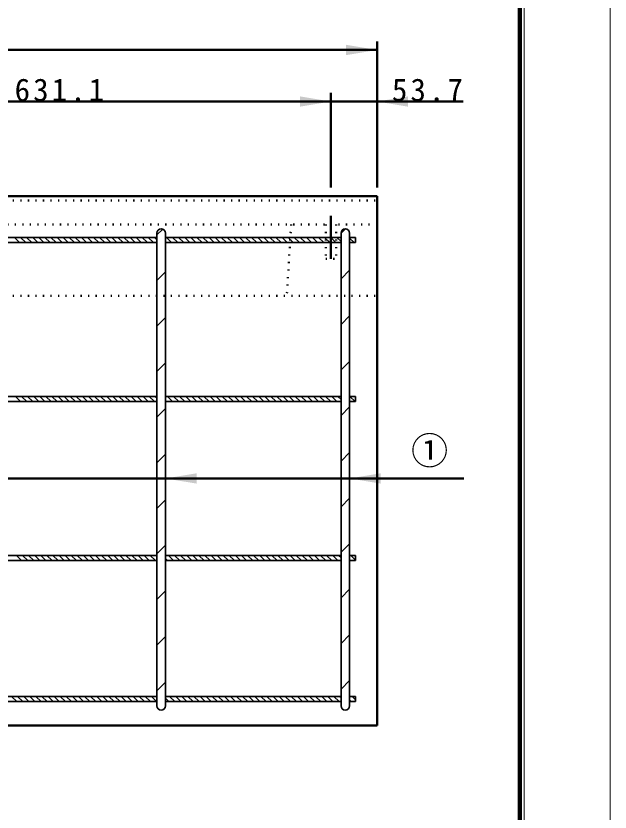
# Model space of a CAD drawing. Units: millimetres, scale not verified. Extents: x -2102 to 2102, y -1485 to 1485.
# Drawn here: x 1412 to 2102, y -653 to 273 of the extents above; entities that cross this region are included whole.
import ezdxf
from ezdxf.enums import TextEntityAlignment as Align

# ---------------------------------------------------------------- set-up
doc = ezdxf.new("R2010")
doc.units = ezdxf.units.MM
doc.header["$LTSCALE"] = 5
doc.linetypes.add('DOTTED', pattern=[1.75, 0.25, -1.5])
doc.linetypes.add('LONG_DASHED_DOTTED', pattern=[15.25, 12, -1.5, 0.25, -1.5])
doc.layers.add('0-0_V-nasSTD', color=7, linetype='Continuous', lineweight=35)
doc.layers.add('0-1_0', color=7, linetype='Continuous', lineweight=50)
doc.styles.add('ＭＳ ゴシック', font='')
doc.styles.get('ＭＳ ゴシック').set_extended_font_data('MS Gothic')

msp = doc.modelspace()

# ---------------------------------------------------------------- linework, layer by layer
at = {"layer": '0-0_V-nasSTD', "lineweight": 50}
for p, q in [((-168.332, 63.887), (1831.668, 63.887)), ((1831.668, 63.887), (1831.668, -552.113)), ((1932.668, -264.613), (1157.668, -264.613)), ((-168.332, -552.113), (1831.668, -552.113))]:
    msp.add_line(p, q, dxfattribs=at)
at = {"layer": '0-0_V-nasSTD', "linetype": 'DOTTED', "lineweight": 50}
for p, q in [((1093.168, 58.887), (1831.668, 58.887)), ((1831.668, 30.887), (1093.168, 30.887)), ((1731.668, 30.887), (1726.668, -52.113)), ((1771.968, 30.887), (1771.968, -9.113)), ((1783.968, 30.887), (1783.968, -9.113)), ((1771.968, -9.113), (1783.968, -9.113)), ((1084.418, -52.113), (1831.668, -52.113))]:
    msp.add_line(p, q, dxfattribs=at)
at = {"layer": '0-0_V-nasSTD', "linetype": 'LONG_DASHED_DOTTED', "lineweight": 50}
msp.add_line((1777.968, 40.887), (1777.968, -9.113), dxfattribs=at)
at = {"layer": '0-0_V-nasSTD'}
for p, q in [((1575.668, 18.814), (1582.422, 25.569)), ((1575.668, 20.887), (1575.668, -529.113)), ((1585.668, 20.887), (1585.668, -529.113)), ((1789.668, 20.682), (1794.868, 25.883)), ((1789.668, 20.887), (1789.668, -529.113)), ((1799.668, 20.887), (1799.668, -529.113)), ((1371.668, 15.887), (1575.668, 15.887)), ((1371.668, 9.887), (1575.668, 9.887)), ((1410, 15.887), (1416, 9.887)), ((1417.071, 15.887), (1423.071, 9.887)), ((1424.143, 15.887), (1430.143, 9.887)), ((1431.214, 15.887), (1437.214, 9.887)), ((1438.285, 15.887), (1444.285, 9.887)), ((1445.356, 15.887), (1451.356, 9.887)), ((1452.427, 15.887), (1458.427, 9.887)), ((1459.498, 15.887), (1465.498, 9.887)), ((1466.569, 15.887), (1472.569, 9.887)), ((1473.64, 15.887), (1479.64, 9.887)), ((1480.711, 15.887), (1486.711, 9.887)), ((1487.782, 15.887), (1493.782, 9.887)), ((1494.853, 15.887), (1500.853, 9.887)), ((1501.924, 15.887), (1507.924, 9.887)), ((1508.995, 15.887), (1514.995, 9.887)), ((1516.066, 15.887), (1522.066, 9.887)), ((1523.137, 15.887), (1529.137, 9.887)), ((1530.209, 15.887), (1536.209, 9.887)), ((1537.28, 15.887), (1543.28, 9.887)), ((1544.351, 15.887), (1550.351, 9.887)), ((1551.422, 15.887), (1557.422, 9.887)), ((1558.493, 15.887), (1564.493, 9.887)), ((1565.564, 15.887), (1571.564, 9.887)), ((1572.635, 15.887), (1575.668, 12.854)), ((1585.668, 15.887), (1789.668, 15.887)), ((1585.668, 9.887), (1789.668, 9.887)), ((1586.777, 15.887), (1592.777, 9.887)), ((1593.848, 15.887), (1599.848, 9.887)), ((1600.919, 15.887), (1606.919, 9.887)), ((1607.99, 15.887), (1613.99, 9.887)), ((1615.061, 15.887), (1621.061, 9.887)), ((1622.132, 15.887), (1628.132, 9.887)), ((1629.203, 15.887), (1635.203, 9.887)), ((1636.275, 15.887), (1642.275, 9.887)), ((1643.346, 15.887), (1649.346, 9.887)), ((1650.417, 15.887), (1656.417, 9.887)), ((1657.488, 15.887), (1663.488, 9.887)), ((1664.559, 15.887), (1670.559, 9.887)), ((1671.63, 15.887), (1677.63, 9.887)), ((1678.701, 15.887), (1684.701, 9.887)), ((1685.772, 15.887), (1691.772, 9.887)), ((1692.843, 15.887), (1698.843, 9.887)), ((1699.914, 15.887), (1705.914, 9.887)), ((1706.985, 15.887), (1712.985, 9.887)), ((1714.056, 15.887), (1720.056, 9.887)), ((1721.127, 15.887), (1727.127, 9.887)), ((1728.198, 15.887), (1734.198, 9.887)), ((1735.269, 15.887), (1741.269, 9.887)), ((1742.341, 15.887), (1748.341, 9.887)), ((1749.412, 15.887), (1755.412, 9.887)), ((1756.483, 15.887), (1762.483, 9.887)), ((1763.554, 15.887), (1769.554, 9.887)), ((1770.625, 15.887), (1776.625, 9.887)), ((1777.696, 15.887), (1783.696, 9.887)), ((1784.767, 15.887), (1789.668, 10.986)), ((1799.668, 15.887), (1806.668, 15.887)), ((1799.668, 15.128), (1804.909, 9.887)), ((1799.668, 9.887), (1806.668, 9.887)), ((1805.98, 15.887), (1806.668, 15.199)), ((1806.668, 15.887), (1806.668, 9.887)), ((1575.668, -34.219), (1585.668, -24.219)), ((1789.668, -32.351), (1799.668, -22.351)), ((1575.668, -87.252), (1585.668, -77.252)), ((1789.668, -85.384), (1799.668, -75.384)), ((1789.668, -138.417), (1799.668, -128.417)), ((1575.668, -140.285), (1585.668, -130.285)), ((1371.668, -169.113), (1575.668, -169.113)), ((1371.668, -175.113), (1575.668, -175.113)), ((1411.153, -169.113), (1417.153, -175.113)), ((1418.224, -169.113), (1424.224, -175.113)), ((1425.295, -169.113), (1431.295, -175.113)), ((1432.366, -169.113), (1438.366, -175.113)), ((1439.437, -169.113), (1445.437, -175.113)), ((1446.508, -169.113), (1452.508, -175.113)), ((1453.579, -169.113), (1459.579, -175.113)), ((1460.65, -169.113), (1466.65, -175.113)), ((1467.721, -169.113), (1473.721, -175.113)), ((1474.792, -169.113), (1480.792, -175.113)), ((1481.863, -169.113), (1487.863, -175.113)), ((1488.934, -169.113), (1494.934, -175.113)), ((1496.005, -169.113), (1502.005, -175.113)), ((1503.076, -169.113), (1509.076, -175.113)), ((1510.148, -169.113), (1516.148, -175.113)), ((1517.219, -169.113), (1523.219, -175.113)), ((1524.29, -169.113), (1530.29, -175.113)), ((1531.361, -169.113), (1537.361, -175.113)), ((1538.432, -169.113), (1544.432, -175.113)), ((1545.503, -169.113), (1551.503, -175.113)), ((1552.574, -169.113), (1558.574, -175.113)), ((1559.645, -169.113), (1565.645, -175.113)), ((1566.716, -169.113), (1572.716, -175.113)), ((1573.787, -169.113), (1575.668, -170.994)), ((1585.668, -169.113), (1789.668, -169.113)), ((1585.668, -173.923), (1586.858, -175.113)), ((1585.668, -175.113), (1789.668, -175.113)), ((1587.929, -169.113), (1593.929, -175.113)), ((1595, -169.113), (1601, -175.113)), ((1602.071, -169.113), (1608.071, -175.113)), ((1609.143, -169.113), (1615.143, -175.113)), ((1616.214, -169.113), (1622.214, -175.113)), ((1623.285, -169.113), (1629.285, -175.113)), ((1630.356, -169.113), (1636.356, -175.113)), ((1637.427, -169.113), (1643.427, -175.113)), ((1644.498, -169.113), (1650.498, -175.113)), ((1651.569, -169.113), (1657.569, -175.113)), ((1658.64, -169.113), (1664.64, -175.113)), ((1665.711, -169.113), (1671.711, -175.113)), ((1672.782, -169.113), (1678.782, -175.113)), ((1679.853, -169.113), (1685.853, -175.113)), ((1686.924, -169.113), (1692.924, -175.113)), ((1693.995, -169.113), (1699.995, -175.113)), ((1701.066, -169.113), (1707.066, -175.113)), ((1708.137, -169.113), (1714.137, -175.113)), ((1715.209, -169.113), (1721.209, -175.113)), ((1722.28, -169.113), (1728.28, -175.113)), ((1729.351, -169.113), (1735.351, -175.113)), ((1736.422, -169.113), (1742.422, -175.113)), ((1743.493, -169.113), (1749.493, -175.113)), ((1750.564, -169.113), (1756.564, -175.113)), ((1757.635, -169.113), (1763.635, -175.113)), ((1764.706, -169.113), (1770.706, -175.113)), ((1771.777, -169.113), (1777.777, -175.113)), ((1778.848, -169.113), (1784.848, -175.113)), ((1785.919, -169.113), (1789.668, -172.862)), ((1799.668, -169.113), (1806.668, -169.113)), ((1799.668, -175.113), (1806.668, -175.113)), ((1800.061, -169.113), (1806.061, -175.113)), ((1806.668, -169.113), (1806.668, -175.113)), ((1575.668, -193.318), (1585.668, -183.318)), ((1789.668, -191.45), (1799.668, -181.45)), ((1575.668, -246.351), (1585.668, -236.351)), ((1789.668, -244.483), (1799.668, -234.483)), ((1575.668, -299.384), (1585.668, -289.384)), ((1789.668, -297.516), (1799.668, -287.516)), ((1575.668, -352.417), (1585.668, -342.417)), ((1789.668, -350.549), (1799.668, -340.549)), ((1371.668, -354.113), (1575.668, -354.113)), ((1371.668, -360.113), (1575.668, -360.113)), ((1412.305, -354.113), (1418.305, -360.113)), ((1419.376, -354.113), (1425.376, -360.113)), ((1426.447, -354.113), (1432.447, -360.113)), ((1433.518, -354.113), (1439.518, -360.113)), ((1440.589, -354.113), (1446.589, -360.113)), ((1447.66, -354.113), (1453.66, -360.113)), ((1454.731, -354.113), (1460.731, -360.113)), ((1461.802, -354.113), (1467.802, -360.113)), ((1468.873, -354.113), (1474.873, -360.113)), ((1475.944, -354.113), (1481.944, -360.113)), ((1483.016, -354.113), (1489.016, -360.113)), ((1490.087, -354.113), (1496.087, -360.113)), ((1497.158, -354.113), (1503.158, -360.113)), ((1504.229, -354.113), (1510.229, -360.113)), ((1511.3, -354.113), (1517.3, -360.113)), ((1518.371, -354.113), (1524.371, -360.113)), ((1525.442, -354.113), (1531.442, -360.113)), ((1532.513, -354.113), (1538.513, -360.113)), ((1539.584, -354.113), (1545.584, -360.113)), ((1546.655, -354.113), (1552.655, -360.113)), ((1553.726, -354.113), (1559.726, -360.113)), ((1560.797, -354.113), (1566.797, -360.113)), ((1567.868, -354.113), (1573.868, -360.113)), ((1574.939, -354.113), (1575.668, -354.841)), ((1585.668, -354.113), (1789.668, -354.113)), ((1585.668, -357.77), (1588.01, -360.113)), ((1585.668, -360.113), (1789.668, -360.113)), ((1589.082, -354.113), (1595.082, -360.113)), ((1596.153, -354.113), (1602.153, -360.113)), ((1603.224, -354.113), (1609.224, -360.113)), ((1610.295, -354.113), (1616.295, -360.113)), ((1617.366, -354.113), (1623.366, -360.113)), ((1624.437, -354.113), (1630.437, -360.113)), ((1631.508, -354.113), (1637.508, -360.113)), ((1638.579, -354.113), (1644.579, -360.113)), ((1645.65, -354.113), (1651.65, -360.113)), ((1652.721, -354.113), (1658.721, -360.113)), ((1659.792, -354.113), (1665.792, -360.113)), ((1666.863, -354.113), (1672.863, -360.113)), ((1673.934, -354.113), (1679.934, -360.113)), ((1681.005, -354.113), (1687.005, -360.113)), ((1688.076, -354.113), (1694.076, -360.113)), ((1695.148, -354.113), (1701.148, -360.113)), ((1702.219, -354.113), (1708.219, -360.113)), ((1709.29, -354.113), (1715.29, -360.113)), ((1716.361, -354.113), (1722.361, -360.113)), ((1723.432, -354.113), (1729.432, -360.113)), ((1730.503, -354.113), (1736.503, -360.113)), ((1737.574, -354.113), (1743.574, -360.113)), ((1744.645, -354.113), (1750.645, -360.113)), ((1751.716, -354.113), (1757.716, -360.113)), ((1758.787, -354.113), (1764.787, -360.113)), ((1765.858, -354.113), (1771.858, -360.113)), ((1772.929, -354.113), (1778.929, -360.113)), ((1780, -354.113), (1786, -360.113)), ((1787.071, -354.113), (1789.668, -356.709)), ((1799.668, -354.113), (1806.668, -354.113)), ((1799.668, -359.638), (1800.143, -360.113)), ((1799.668, -360.113), (1806.668, -360.113)), ((1801.214, -354.113), (1806.668, -359.567)), ((1806.668, -354.113), (1806.668, -360.113)), ((1575.668, -405.45), (1585.668, -395.45)), ((1789.668, -403.582), (1799.668, -393.582)), ((1575.668, -458.483), (1585.668, -448.483)), ((1789.668, -456.615), (1799.668, -446.615)), ((1789.668, -509.648), (1799.668, -499.648)), ((1575.668, -511.516), (1585.668, -501.516)), ((1371.668, -518.113), (1575.668, -518.113)), ((1406.599, -518.113), (1412.599, -524.113)), ((1413.67, -518.113), (1419.67, -524.113)), ((1420.741, -518.113), (1426.741, -524.113)), ((1427.812, -518.113), (1433.812, -524.113)), ((1434.883, -518.113), (1440.883, -524.113)), ((1441.955, -518.113), (1447.955, -524.113)), ((1449.026, -518.113), (1455.026, -524.113)), ((1456.097, -518.113), (1462.097, -524.113)), ((1463.168, -518.113), (1469.168, -524.113)), ((1470.239, -518.113), (1476.239, -524.113)), ((1477.31, -518.113), (1483.31, -524.113)), ((1484.381, -518.113), (1490.381, -524.113)), ((1491.452, -518.113), (1497.452, -524.113)), ((1498.523, -518.113), (1504.523, -524.113)), ((1505.594, -518.113), (1511.594, -524.113)), ((1512.665, -518.113), (1518.665, -524.113)), ((1519.736, -518.113), (1525.736, -524.113)), ((1526.807, -518.113), (1532.807, -524.113)), ((1533.878, -518.113), (1539.878, -524.113)), ((1540.95, -518.113), (1546.95, -524.113)), ((1548.021, -518.113), (1554.021, -524.113)), ((1555.092, -518.113), (1561.092, -524.113)), ((1562.163, -518.113), (1568.163, -524.113)), ((1569.234, -518.113), (1575.234, -524.113)), ((1585.668, -518.113), (1789.668, -518.113)), ((1590.447, -518.113), (1596.447, -524.113)), ((1597.518, -518.113), (1603.518, -524.113)), ((1604.589, -518.113), (1610.589, -524.113)), ((1611.66, -518.113), (1617.66, -524.113)), ((1618.731, -518.113), (1624.731, -524.113)), ((1625.802, -518.113), (1631.802, -524.113)), ((1632.873, -518.113), (1638.873, -524.113)), ((1639.944, -518.113), (1645.944, -524.113)), ((1647.016, -518.113), (1653.016, -524.113)), ((1654.087, -518.113), (1660.087, -524.113)), ((1661.158, -518.113), (1667.158, -524.113)), ((1668.229, -518.113), (1674.229, -524.113)), ((1675.3, -518.113), (1681.3, -524.113)), ((1682.371, -518.113), (1688.371, -524.113)), ((1689.442, -518.113), (1695.442, -524.113)), ((1696.513, -518.113), (1702.513, -524.113)), ((1703.584, -518.113), (1709.584, -524.113)), ((1710.655, -518.113), (1716.655, -524.113)), ((1717.726, -518.113), (1723.726, -524.113)), ((1724.797, -518.113), (1730.797, -524.113)), ((1731.868, -518.113), (1737.868, -524.113)), ((1738.939, -518.113), (1744.939, -524.113)), ((1746.01, -518.113), (1752.01, -524.113)), ((1753.082, -518.113), (1759.082, -524.113)), ((1760.153, -518.113), (1766.153, -524.113)), ((1767.224, -518.113), (1773.224, -524.113)), ((1774.295, -518.113), (1780.295, -524.113)), ((1781.366, -518.113), (1787.366, -524.113)), ((1788.437, -518.113), (1789.668, -519.344)), ((1799.668, -518.113), (1806.668, -518.113)), ((1802.579, -518.113), (1806.668, -522.202)), ((1806.668, -518.113), (1806.668, -524.113)), ((1371.668, -524.113), (1575.668, -524.113)), ((1585.668, -520.405), (1589.376, -524.113)), ((1585.668, -524.113), (1789.668, -524.113)), ((1799.668, -522.273), (1801.508, -524.113)), ((1799.668, -524.113), (1806.668, -524.113))]:
    msp.add_line(p, q, dxfattribs=at)
at = {"layer": '0-0_V-nasSTD', "lineweight": 18}
for points in [[(-2102.5, -1485), (-2102.5, 1485), (2102.5, 1485), (2102.5, -1485)], [(-2002.5, -1385), (-2002.5, 1385), (2002.5, 1385), (2002.5, -1385)]]:
    msp.add_lwpolyline(points, close=True, dxfattribs=at)
at = {"layer": '0-0_V-nasSTD', "lineweight": 100}
msp.add_lwpolyline([(1997.5, -1380), (1997.5, 1380), (-1997.5, 1380)], dxfattribs=at)
at = {"layer": '0-0_V-nasSTD'}
for centre, start, end in [((1580.668, 20.887), 0, 180), ((1794.668, 20.887), 0, 180), ((1580.668, -529.113), 180, 0), ((1794.668, -529.113), 180, 0)]:
    msp.add_arc(centre, 5, start, end, dxfattribs=at)
for points in [[(1795.668, 227.887), (1795.668, 239.887), (1831.668, 233.887)], [(1741.968, 167.887), (1741.968, 179.887), (1777.968, 173.887)], [(1831.668, 173.887), (1867.668, 167.887), (1867.668, 179.887)], [(1585.668, -264.613), (1621.668, -270.613), (1621.668, -258.613)], [(1799.668, -264.613), (1835.668, -270.613), (1835.668, -258.613)]]:
    msp.add_solid(points, dxfattribs=at)
at = {"layer": '0-1_0'}
for p, q in [((1831.668, 73.887), (1831.668, 243.887)), ((-168.332, 233.887), (1831.668, 233.887)), ((1777.968, 73.887), (1777.968, 183.887)), ((1146.868, 173.887), (1777.968, 173.887)), ((1777.968, 173.887), (1831.668, 173.887)), ((1831.668, 173.887), (1931.668, 173.887))]:
    msp.add_line(p, q, dxfattribs=at)

# ---------------------------------------------------------------- texts
at = {"layer": '0-0_V-nasSTD', "style": 'ＭＳ ゴシック'}
msp.add_text('①', height=31.67, dxfattribs=at).set_placement((1871.068, -257.613), align=Align.BOTTOM_LEFT)
at = {"layer": '0-0_V-nasSTD', "char_height": 26.39, "attachment_point": 7, "style": 'ＭＳ ゴシック'}
for s, insert in [('\\T1.2;631.1', (1410.218, 173.887)), ('\\T1.2;53.7', (1848.868, 173.887))]:
    msp.add_mtext(s, dxfattribs=dict(at, insert=insert))

doc.saveas('drawing.dxf')
